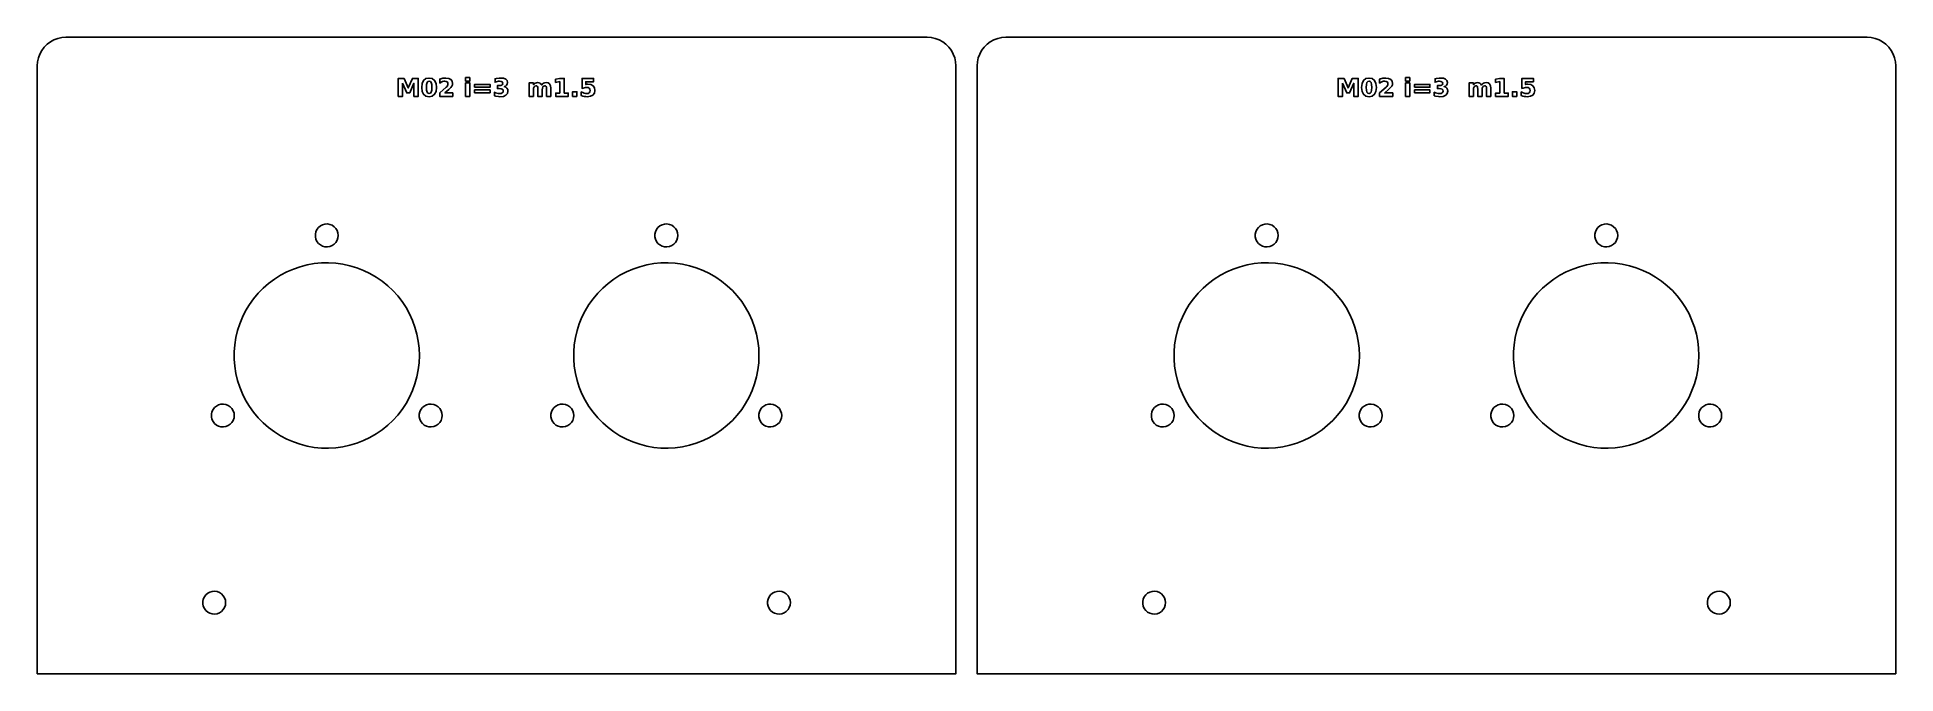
# Model space of a CAD drawing. Header units: millimetres. Extents: x 0 to 263, y 0 to 90.
import ezdxf

# ---------------------------------------------------------------- set-up
doc = ezdxf.new("R2010")
doc.units = ezdxf.units.MM
doc.layers.add('CUT', color=1, linetype='Continuous')
doc.layers.add('ENGRAVE', color=5, linetype='Continuous')

msp = doc.modelspace()

# ---------------------------------------------------------------- linework, layer by layer
at = {"layer": 'CUT'}
for points in [[(0, 86.0777), (0.0413, 86.655), (0.1649, 87.2231), (0.3681, 87.7679), (0.6467, 88.2782), (0.9952, 88.7437), (1.4063, 89.1548), (1.8718, 89.5033), (2.3821, 89.7819), (2.9269, 89.9851), (3.495, 90.1087), (4.0723, 90.15), (126.0777, 90.15), (126.655, 90.1087), (127.2231, 89.9851), (127.7679, 89.7819), (128.2782, 89.5033), (128.7437, 89.1548), (129.1548, 88.7437), (129.5033, 88.2782), (129.7819, 87.7679), (129.9851, 87.2231), (130.1087, 86.655), (130.15, 86.0777), (130.15, 0), (0, 0)], [(133.15, 86.0777), (133.1913, 86.655), (133.3149, 87.2231), (133.5181, 87.7679), (133.7967, 88.2782), (134.1452, 88.7437), (134.5563, 89.1548), (135.0218, 89.5033), (135.5321, 89.7819), (136.0769, 89.9851), (136.645, 90.1087), (137.2223, 90.15), (259.2277, 90.15), (259.805, 90.1087), (260.3731, 89.9851), (260.9179, 89.7819), (261.4282, 89.5033), (261.8937, 89.1548), (262.3048, 88.7437), (262.6533, 88.2782), (262.9319, 87.7679), (263.1351, 87.2231), (263.2587, 86.655), (263.3, 86.0777), (263.3, 0), (133.15, 0)], [(42.4994, 62.7571), (42.3183, 63.0581), (42.0767, 63.3132), (41.786, 63.5103), (41.4596, 63.6403), (41.113, 63.6972), (40.7622, 63.6782), (40.4237, 63.5842), (40.1133, 63.4196), (39.8456, 63.1922), (39.633, 62.9125), (39.4855, 62.5937), (39.41, 62.2506), (39.41, 61.8994), (39.4855, 61.5563), (39.633, 61.2375), (39.8456, 60.9578), (40.1133, 60.7304), (40.4237, 60.5658), (40.7622, 60.4718), (41.113, 60.4528), (41.4596, 60.5097), (41.786, 60.6397), (42.0767, 60.8368), (42.3183, 61.0919), (42.4994, 61.3929), (42.6116, 61.7258), (42.6496, 62.075), (42.6116, 62.4242)], [(90.7116, 62.4242), (90.5994, 62.7571), (90.4183, 63.0581), (90.1767, 63.3132), (89.886, 63.5103), (89.5596, 63.6403), (89.213, 63.6972), (88.8622, 63.6782), (88.5237, 63.5842), (88.2133, 63.4196), (87.9456, 63.1922), (87.733, 62.9125), (87.5855, 62.5937), (87.51, 62.2506), (87.51, 61.8994), (87.5855, 61.5563), (87.733, 61.2375), (87.9456, 60.9578), (88.2133, 60.7304), (88.5237, 60.5658), (88.8622, 60.4718), (89.213, 60.4528), (89.5596, 60.5097), (89.886, 60.6397), (90.1767, 60.8368), (90.4183, 61.0919), (90.5994, 61.3929), (90.7116, 61.7258), (90.7496, 62.075)], [(175.6494, 62.7571), (175.4683, 63.0581), (175.2267, 63.3132), (174.936, 63.5103), (174.6096, 63.6403), (174.263, 63.6972), (173.9122, 63.6782), (173.5737, 63.5842), (173.2633, 63.4196), (172.9956, 63.1922), (172.783, 62.9125), (172.6355, 62.5937), (172.56, 62.2506), (172.56, 61.8994), (172.6355, 61.5563), (172.783, 61.2375), (172.9956, 60.9578), (173.2633, 60.7304), (173.5737, 60.5658), (173.9122, 60.4718), (174.263, 60.4528), (174.6096, 60.5097), (174.936, 60.6397), (175.2267, 60.8368), (175.4683, 61.0919), (175.6494, 61.3929), (175.7616, 61.7258), (175.7996, 62.075), (175.7616, 62.4242)], [(223.8616, 62.4242), (223.7494, 62.7571), (223.5683, 63.0581), (223.3267, 63.3132), (223.036, 63.5103), (222.7096, 63.6403), (222.363, 63.6972), (222.0122, 63.6782), (221.6737, 63.5842), (221.3633, 63.4196), (221.0956, 63.1922), (220.883, 62.9125), (220.7355, 62.5937), (220.66, 62.2506), (220.66, 61.8994), (220.7355, 61.5563), (220.883, 61.2375), (221.0956, 60.9578), (221.3633, 60.7304), (221.6737, 60.5658), (222.0122, 60.4718), (222.363, 60.4528), (222.7096, 60.5097), (223.036, 60.6397), (223.3267, 60.8368), (223.5683, 61.0919), (223.7494, 61.3929), (223.8616, 61.7258), (223.8996, 62.075)], [(53.9923, 47.1031), (53.7962, 48.1018), (53.5232, 49.0824), (53.1751, 50.0389), (52.7539, 50.9655), (52.2621, 51.8567), (51.7028, 52.7071), (51.0793, 53.5116), (50.3953, 54.2653), (49.6549, 54.9638), (48.8627, 55.6028), (48.0233, 56.1785), (47.1418, 56.6874), (46.2235, 57.1265), (45.274, 57.4931), (44.2989, 57.7851), (43.3041, 58.0005), (42.2956, 58.1383), (41.2795, 58.1975), (40.2619, 58.1777), (39.2488, 58.0792), (38.2464, 57.9025), (37.2607, 57.6486), (36.2977, 57.319), (35.3631, 56.9159), (34.4625, 56.4415), (33.6014, 55.8988), (32.785, 55.291), (32.0181, 54.6217), (31.3054, 53.8951), (30.6511, 53.1153), (30.0593, 52.2873), (29.5333, 51.4158), (29.0765, 50.5062), (28.6916, 49.564), (28.3808, 48.5948), (28.1461, 47.6043), (27.9888, 46.5987), (27.9099, 45.5839), (27.9099, 44.5661), (27.9888, 43.5513), (28.1461, 42.5457), (28.3808, 41.5552), (28.6916, 40.586), (29.0765, 39.6438), (29.5333, 38.7342), (30.0593, 37.8627), (30.6511, 37.0347), (31.3054, 36.2549), (32.0181, 35.5283), (32.785, 34.859), (33.6014, 34.2512), (34.4625, 33.7085), (35.3631, 33.2341), (36.2977, 32.831), (37.2607, 32.5014), (38.2464, 32.2475), (39.2488, 32.0708), (40.2619, 31.9723), (41.2795, 31.9525), (42.2956, 32.0117), (43.3041, 32.1495), (44.2989, 32.3649), (45.274, 32.6569), (46.2235, 33.0235), (47.1418, 33.4626), (48.0233, 33.9715), (48.8627, 34.5472), (49.6549, 35.1862), (50.3953, 35.8847), (51.0793, 36.6384), (51.7028, 37.4429), (52.2621, 38.2933), (52.7539, 39.1845), (53.1751, 40.1111), (53.5232, 41.0676), (53.7962, 42.0482), (53.9923, 43.0469), (54.1105, 44.0579), (54.1499, 45.075), (54.1105, 46.0921)], [(102.2105, 46.0921), (102.0923, 47.1031), (101.8962, 48.1018), (101.6232, 49.0824), (101.2751, 50.0389), (100.8539, 50.9655), (100.3621, 51.8567), (99.8028, 52.7071), (99.1793, 53.5116), (98.4953, 54.2653), (97.7549, 54.9638), (96.9627, 55.6028), (96.1233, 56.1785), (95.2418, 56.6874), (94.3235, 57.1265), (93.374, 57.4931), (92.3989, 57.7851), (91.4041, 58.0005), (90.3956, 58.1383), (89.3795, 58.1975), (88.3619, 58.1777), (87.3488, 58.0792), (86.3464, 57.9025), (85.3607, 57.6486), (84.3977, 57.319), (83.4631, 56.9159), (82.5625, 56.4415), (81.7014, 55.8988), (80.885, 55.291), (80.1181, 54.6217), (79.4054, 53.8951), (78.7511, 53.1153), (78.1593, 52.2873), (77.6333, 51.4158), (77.1765, 50.5062), (76.7916, 49.564), (76.4808, 48.5948), (76.2461, 47.6043), (76.0888, 46.5987), (76.0099, 45.5839), (76.0099, 44.5661), (76.0888, 43.5513), (76.2461, 42.5457), (76.4808, 41.5552), (76.7916, 40.586), (77.1765, 39.6438), (77.6333, 38.7342), (78.1593, 37.8627), (78.7511, 37.0347), (79.4054, 36.2549), (80.1181, 35.5283), (80.885, 34.859), (81.7014, 34.2512), (82.5625, 33.7085), (83.4631, 33.2341), (84.3977, 32.831), (85.3607, 32.5014), (86.3464, 32.2475), (87.3488, 32.0708), (88.3619, 31.9723), (89.3795, 31.9525), (90.3956, 32.0117), (91.4041, 32.1495), (92.3989, 32.3649), (93.374, 32.6569), (94.3235, 33.0235), (95.2418, 33.4626), (96.1233, 33.9715), (96.9627, 34.5472), (97.7549, 35.1862), (98.4953, 35.8847), (99.1793, 36.6384), (99.8028, 37.4429), (100.3621, 38.2933), (100.8539, 39.1845), (101.2751, 40.1111), (101.6232, 41.0676), (101.8962, 42.0482), (102.0923, 43.0469), (102.2105, 44.0579), (102.2499, 45.075)], [(187.1423, 47.1031), (186.9462, 48.1018), (186.6732, 49.0824), (186.3251, 50.0389), (185.9039, 50.9655), (185.4121, 51.8567), (184.8528, 52.7071), (184.2293, 53.5116), (183.5453, 54.2653), (182.8049, 54.9638), (182.0127, 55.6028), (181.1733, 56.1785), (180.2918, 56.6874), (179.3735, 57.1265), (178.424, 57.4931), (177.4489, 57.7851), (176.4541, 58.0005), (175.4456, 58.1383), (174.4295, 58.1975), (173.4119, 58.1777), (172.3988, 58.0792), (171.3964, 57.9025), (170.4107, 57.6486), (169.4477, 57.319), (168.5131, 56.9159), (167.6125, 56.4415), (166.7514, 55.8988), (165.935, 55.291), (165.1681, 54.6217), (164.4554, 53.8951), (163.8011, 53.1153), (163.2093, 52.2873), (162.6833, 51.4158), (162.2265, 50.5062), (161.8416, 49.564), (161.5308, 48.5948), (161.2961, 47.6043), (161.1388, 46.5987), (161.0599, 45.5839), (161.0599, 44.5661), (161.1388, 43.5513), (161.2961, 42.5457), (161.5308, 41.5552), (161.8416, 40.586), (162.2265, 39.6438), (162.6833, 38.7342), (163.2093, 37.8627), (163.8011, 37.0347), (164.4554, 36.2549), (165.1681, 35.5283), (165.935, 34.859), (166.7514, 34.2512), (167.6125, 33.7085), (168.5131, 33.2341), (169.4477, 32.831), (170.4107, 32.5014), (171.3964, 32.2475), (172.3988, 32.0708), (173.4119, 31.9723), (174.4295, 31.9525), (175.4456, 32.0117), (176.4541, 32.1495), (177.4489, 32.3649), (178.424, 32.6569), (179.3735, 33.0235), (180.2918, 33.4626), (181.1733, 33.9715), (182.0127, 34.5472), (182.8049, 35.1862), (183.5453, 35.8847), (184.2293, 36.6384), (184.8528, 37.4429), (185.4121, 38.2933), (185.9039, 39.1845), (186.3251, 40.1111), (186.6732, 41.0676), (186.9462, 42.0482), (187.1423, 43.0469), (187.2605, 44.0579), (187.2999, 45.075), (187.2605, 46.0921)], [(235.3605, 46.0921), (235.2423, 47.1031), (235.0462, 48.1018), (234.7732, 49.0824), (234.4251, 50.0389), (234.0039, 50.9655), (233.5121, 51.8567), (232.9528, 52.7071), (232.3293, 53.5116), (231.6453, 54.2653), (230.9049, 54.9638), (230.1127, 55.6028), (229.2733, 56.1785), (228.3918, 56.6874), (227.4735, 57.1265), (226.524, 57.4931), (225.5489, 57.7851), (224.5541, 58.0005), (223.5456, 58.1383), (222.5295, 58.1975), (221.5119, 58.1777), (220.4988, 58.0792), (219.4964, 57.9025), (218.5107, 57.6486), (217.5477, 57.319), (216.6131, 56.9159), (215.7125, 56.4415), (214.8514, 55.8988), (214.035, 55.291), (213.2681, 54.6217), (212.5554, 53.8951), (211.9011, 53.1153), (211.3093, 52.2873), (210.7833, 51.4158), (210.3265, 50.5062), (209.9416, 49.564), (209.6308, 48.5948), (209.3961, 47.6043), (209.2388, 46.5987), (209.1599, 45.5839), (209.1599, 44.5661), (209.2388, 43.5513), (209.3961, 42.5457), (209.6308, 41.5552), (209.9416, 40.586), (210.3265, 39.6438), (210.7833, 38.7342), (211.3093, 37.8627), (211.9011, 37.0347), (212.5554, 36.2549), (213.2681, 35.5283), (214.035, 34.859), (214.8514, 34.2512), (215.7125, 33.7085), (216.6131, 33.2341), (217.5477, 32.831), (218.5107, 32.5014), (219.4964, 32.2475), (220.4988, 32.0708), (221.5119, 31.9723), (222.5295, 31.9525), (223.5456, 32.0117), (224.5541, 32.1495), (225.5489, 32.3649), (226.524, 32.6569), (227.4735, 33.0235), (228.3918, 33.4626), (229.2733, 33.9715), (230.1127, 34.5472), (230.9049, 35.1862), (231.6453, 35.8847), (232.3293, 36.6384), (232.9528, 37.4429), (233.5121, 38.2933), (234.0039, 39.1845), (234.4251, 40.1111), (234.7732, 41.0676), (235.0462, 42.0482), (235.2423, 43.0469), (235.3605, 44.0579), (235.3999, 45.075)], [(27.777, 37.2571), (27.5959, 37.5581), (27.3543, 37.8132), (27.0635, 38.0103), (26.7372, 38.1403), (26.3905, 38.1972), (26.0397, 38.1782), (25.7013, 38.0842), (25.3909, 37.9196), (25.1231, 37.6922), (24.9106, 37.4125), (24.7631, 37.0937), (24.6875, 36.7506), (24.6875, 36.3994), (24.7631, 36.0563), (24.9106, 35.7375), (25.1231, 35.4578), (25.3909, 35.2304), (25.7013, 35.0658), (26.0397, 34.9718), (26.3905, 34.9528), (26.7372, 35.0097), (27.0635, 35.1397), (27.3543, 35.3368), (27.5959, 35.5919), (27.777, 35.8929), (27.8891, 36.2258), (27.9271, 36.575), (27.8891, 36.9242)], [(57.0407, 37.5581), (56.7991, 37.8132), (56.5084, 38.0103), (56.182, 38.1403), (55.8354, 38.1972), (55.4846, 38.1782), (55.1461, 38.0842), (54.8358, 37.9196), (54.568, 37.6922), (54.3554, 37.4125), (54.2079, 37.0937), (54.1324, 36.7506), (54.1324, 36.3994), (54.2079, 36.0563), (54.3554, 35.7375), (54.568, 35.4578), (54.8358, 35.2304), (55.1461, 35.0658), (55.4846, 34.9718), (55.8354, 34.9528), (56.182, 35.0097), (56.5084, 35.1397), (56.7991, 35.3368), (57.0407, 35.5919), (57.2218, 35.8929), (57.334, 36.2258), (57.372, 36.575), (57.334, 36.9242), (57.2218, 37.2571)], [(75.9891, 36.9242), (75.877, 37.2571), (75.6959, 37.5581), (75.4543, 37.8132), (75.1635, 38.0103), (74.8372, 38.1403), (74.4905, 38.1972), (74.1397, 38.1782), (73.8013, 38.0842), (73.4909, 37.9196), (73.2231, 37.6922), (73.0106, 37.4125), (72.8631, 37.0937), (72.7875, 36.7506), (72.7875, 36.3994), (72.8631, 36.0563), (73.0106, 35.7375), (73.2231, 35.4578), (73.4909, 35.2304), (73.8013, 35.0658), (74.1397, 34.9718), (74.4905, 34.9528), (74.8372, 35.0097), (75.1635, 35.1397), (75.4543, 35.3368), (75.6959, 35.5919), (75.877, 35.8929), (75.9891, 36.2258), (76.0271, 36.575)], [(105.3218, 37.2571), (105.1407, 37.5581), (104.8991, 37.8132), (104.6084, 38.0103), (104.282, 38.1403), (103.9354, 38.1972), (103.5846, 38.1782), (103.2461, 38.0842), (102.9358, 37.9196), (102.668, 37.6922), (102.4554, 37.4125), (102.3079, 37.0937), (102.2324, 36.7506), (102.2324, 36.3994), (102.3079, 36.0563), (102.4554, 35.7375), (102.668, 35.4578), (102.9358, 35.2304), (103.2461, 35.0658), (103.5846, 34.9718), (103.9354, 34.9528), (104.282, 35.0097), (104.6084, 35.1397), (104.8991, 35.3368), (105.1407, 35.5919), (105.3218, 35.8929), (105.434, 36.2258), (105.472, 36.575), (105.434, 36.9242)], [(160.927, 37.2571), (160.7459, 37.5581), (160.5043, 37.8132), (160.2135, 38.0103), (159.8872, 38.1403), (159.5405, 38.1972), (159.1897, 38.1782), (158.8513, 38.0842), (158.5409, 37.9196), (158.2731, 37.6922), (158.0606, 37.4125), (157.9131, 37.0937), (157.8375, 36.7506), (157.8375, 36.3994), (157.9131, 36.0563), (158.0606, 35.7375), (158.2731, 35.4578), (158.5409, 35.2304), (158.8513, 35.0658), (159.1897, 34.9718), (159.5405, 34.9528), (159.8872, 35.0097), (160.2135, 35.1397), (160.5043, 35.3368), (160.7459, 35.5919), (160.927, 35.8929), (161.0391, 36.2258), (161.0771, 36.575), (161.0391, 36.9242)], [(190.1907, 37.5581), (189.9491, 37.8132), (189.6584, 38.0103), (189.332, 38.1403), (188.9854, 38.1972), (188.6346, 38.1782), (188.2961, 38.0842), (187.9858, 37.9196), (187.718, 37.6922), (187.5054, 37.4125), (187.3579, 37.0937), (187.2824, 36.7506), (187.2824, 36.3994), (187.3579, 36.0563), (187.5054, 35.7375), (187.718, 35.4578), (187.9858, 35.2304), (188.2961, 35.0658), (188.6346, 34.9718), (188.9854, 34.9528), (189.332, 35.0097), (189.6584, 35.1397), (189.9491, 35.3368), (190.1907, 35.5919), (190.3718, 35.8929), (190.484, 36.2258), (190.522, 36.575), (190.484, 36.9242), (190.3718, 37.2571)], [(209.1391, 36.9242), (209.027, 37.2571), (208.8459, 37.5581), (208.6043, 37.8132), (208.3135, 38.0103), (207.9872, 38.1403), (207.6405, 38.1972), (207.2897, 38.1782), (206.9513, 38.0842), (206.6409, 37.9196), (206.3731, 37.6922), (206.1606, 37.4125), (206.0131, 37.0937), (205.9375, 36.7506), (205.9375, 36.3994), (206.0131, 36.0563), (206.1606, 35.7375), (206.3731, 35.4578), (206.6409, 35.2304), (206.9513, 35.0658), (207.2897, 34.9718), (207.6405, 34.9528), (207.9872, 35.0097), (208.3135, 35.1397), (208.6043, 35.3368), (208.8459, 35.5919), (209.027, 35.8929), (209.1391, 36.2258), (209.1771, 36.575)], [(238.4718, 37.2571), (238.2907, 37.5581), (238.0491, 37.8132), (237.7584, 38.0103), (237.432, 38.1403), (237.0854, 38.1972), (236.7346, 38.1782), (236.3961, 38.0842), (236.0858, 37.9196), (235.818, 37.6922), (235.6054, 37.4125), (235.4579, 37.0937), (235.3824, 36.7506), (235.3824, 36.3994), (235.4579, 36.0563), (235.6054, 35.7375), (235.818, 35.4578), (236.0858, 35.2304), (236.3961, 35.0658), (236.7346, 34.9718), (237.0854, 34.9528), (237.432, 35.0097), (237.7584, 35.1397), (238.0491, 35.3368), (238.2907, 35.5919), (238.4718, 35.8929), (238.584, 36.2258), (238.622, 36.575), (238.584, 36.9242)], [(26.5494, 10.7571), (26.3683, 11.0581), (26.1267, 11.3132), (25.836, 11.5103), (25.5096, 11.6403), (25.163, 11.6972), (24.8122, 11.6782), (24.4737, 11.5842), (24.1633, 11.4196), (23.8956, 11.1922), (23.683, 10.9125), (23.5355, 10.5937), (23.46, 10.2506), (23.46, 9.8994), (23.5355, 9.5563), (23.683, 9.2375), (23.8956, 8.9578), (24.1633, 8.7304), (24.4737, 8.5658), (24.8122, 8.4718), (25.163, 8.4528), (25.5096, 8.5097), (25.836, 8.6397), (26.1267, 8.8368), (26.3683, 9.0919), (26.5494, 9.3929), (26.6616, 9.7258), (26.6996, 10.075), (26.6616, 10.4242)], [(106.6616, 10.4242), (106.5494, 10.7571), (106.3683, 11.0581), (106.1267, 11.3132), (105.836, 11.5103), (105.5096, 11.6403), (105.163, 11.6972), (104.8122, 11.6782), (104.4737, 11.5842), (104.1633, 11.4196), (103.8956, 11.1922), (103.683, 10.9125), (103.5355, 10.5937), (103.46, 10.2506), (103.46, 9.8994), (103.5355, 9.5563), (103.683, 9.2375), (103.8956, 8.9578), (104.1633, 8.7304), (104.4737, 8.5658), (104.8122, 8.4718), (105.163, 8.4528), (105.5096, 8.5097), (105.836, 8.6397), (106.1267, 8.8368), (106.3683, 9.0919), (106.5494, 9.3929), (106.6616, 9.7258), (106.6996, 10.075)], [(159.6994, 10.7571), (159.5183, 11.0581), (159.2767, 11.3132), (158.986, 11.5103), (158.6596, 11.6403), (158.313, 11.6972), (157.9622, 11.6782), (157.6237, 11.5842), (157.3133, 11.4196), (157.0456, 11.1922), (156.833, 10.9125), (156.6855, 10.5937), (156.61, 10.2506), (156.61, 9.8994), (156.6855, 9.5563), (156.833, 9.2375), (157.0456, 8.9578), (157.3133, 8.7304), (157.6237, 8.5658), (157.9622, 8.4718), (158.313, 8.4528), (158.6596, 8.5097), (158.986, 8.6397), (159.2767, 8.8368), (159.5183, 9.0919), (159.6994, 9.3929), (159.8116, 9.7258), (159.8496, 10.075), (159.8116, 10.4242)], [(239.8116, 10.4242), (239.6994, 10.7571), (239.5183, 11.0581), (239.2767, 11.3132), (238.986, 11.5103), (238.6596, 11.6403), (238.313, 11.6972), (237.9622, 11.6782), (237.6237, 11.5842), (237.3133, 11.4196), (237.0456, 11.1922), (236.833, 10.9125), (236.6855, 10.5937), (236.61, 10.2506), (236.61, 9.8994), (236.6855, 9.5563), (236.833, 9.2375), (237.0456, 8.9578), (237.3133, 8.7304), (237.6237, 8.5658), (237.9622, 8.4718), (238.313, 8.4528), (238.6596, 8.5097), (238.986, 8.6397), (239.2767, 8.8368), (239.5183, 9.0919), (239.6994, 9.3929), (239.8116, 9.7258), (239.8496, 10.075)]]:
    msp.add_lwpolyline(points, close=True, dxfattribs=at)
at = {"layer": 'ENGRAVE'}
for points in [[(51.7695, 83.6366), (51.7695, 81.7702), (51.1461, 81.7702), (51.1461, 84.3219), (51.9834, 84.3219), (52.5641, 82.9563), (53.1487, 84.3219), (53.9844, 84.3219), (53.9844, 81.7702), (53.3626, 81.7702), (53.3626, 83.6366), (52.7747, 82.2607), (52.3574, 82.2607)], [(54.5433, 83.6063), (54.7484, 84.0233), (55.0795, 84.2817), (55.526, 84.3678), (55.9713, 84.2817), (56.302, 84.0233), (56.5071, 83.6063), (56.5755, 83.0433), (56.5071, 82.4818), (56.302, 82.0649), (55.9713, 81.8065), (55.526, 81.7204), (55.0795, 81.8065), (54.7484, 82.0649), (54.5433, 82.4818), (54.4749, 83.0433)], [(58.1804, 83.4063), (58.1953, 83.5202), (58.1652, 83.682), (58.075, 83.8089), (57.9347, 83.8909), (57.7545, 83.9183), (57.5935, 83.9019), (57.4177, 83.8527), (57.2286, 83.7709), (57.0266, 83.6569), (57.0266, 84.2174), (57.4658, 84.329), (57.6807, 84.3581), (57.8912, 84.3678), (58.2984, 84.3174), (58.6033, 84.166), (58.7936, 83.9248), (58.857, 83.6038), (58.8301, 83.4024), (58.7493, 83.215), (58.5822, 83.0043), (58.2965, 82.7321), (57.7512, 82.2536), (58.874, 82.2536), (58.874, 81.7702), (57.0195, 81.7702), (57.0195, 82.2536), (57.9509, 83.0761), (58.0597, 83.1875), (58.1357, 83.2965)], [(61.3021, 84.4296), (61.3021, 83.9303), (60.6907, 83.9303), (60.6907, 84.4296)], [(65.351, 81.7283), (64.9574, 81.7918), (64.7633, 81.8473), (64.7633, 82.3548), (64.9473, 82.2737), (65.1297, 82.2153), (65.3103, 82.18), (65.4879, 82.1683), (65.7188, 82.1908), (65.8888, 82.2585), (65.9933, 82.369), (66.0282, 82.5188), (65.9925, 82.6721), (65.8855, 82.783), (65.7087, 82.8502), (65.4638, 82.8727), (65.2008, 82.8727), (65.2008, 83.2965), (65.4775, 83.2965), (65.6939, 83.3159), (65.8466, 83.3741), (65.9377, 83.4722), (65.968, 83.6109), (65.9385, 83.741), (65.8499, 83.8379), (65.7079, 83.8982), (65.5169, 83.9183), (65.3573, 83.9093), (65.0338, 83.838), (64.8727, 83.7766), (64.8727, 84.2584), (65.0665, 84.3063), (65.4485, 84.361), (65.635, 84.3678), (66.0695, 84.3269), (66.3787, 84.2043), (66.5641, 84), (66.6259, 83.7132), (66.5964, 83.5098), (66.5078, 83.3468), (66.3619, 83.2253), (66.1595, 83.1461), (66.3865, 83.0548), (66.5516, 82.9142), (66.6525, 82.7271), (66.6861, 82.4948), (66.6134, 82.1608), (66.3952, 81.9178), (66.0382, 81.7697), (65.548, 81.7204)], [(74.6617, 82.2246), (75.243, 82.2246), (75.243, 81.7702), (73.4586, 81.7702), (73.4586, 82.2246), (74.0399, 82.2246), (74.0399, 83.874), (73.4433, 83.7509), (73.4433, 84.1988), (74.0361, 84.3219), (74.6617, 84.3219)], [(78.4327, 83.4279), (78.7441, 83.2527), (78.939, 82.9734), (79.0039, 82.6025), (78.9332, 82.2338), (78.7212, 81.9545), (78.3835, 81.7789), (77.9359, 81.7204), (77.7198, 81.7309), (77.506, 81.7625), (77.294, 81.8154), (77.0833, 81.8899), (77.0833, 82.4078), (77.2863, 82.3029), (77.4787, 82.2279), (77.6605, 82.1832), (77.832, 82.1683), (78.0455, 82.1975), (78.2082, 82.2853), (78.3116, 82.4231), (78.346, 82.6025), (78.3116, 82.7828), (78.2082, 82.9202), (78.0455, 83.0076), (77.832, 83.0367), (77.6851, 83.0274), (77.3626, 82.9529), (77.1839, 82.8863), (77.1839, 84.3219), (78.8196, 84.3219), (78.8196, 83.8379), (77.7089, 83.8379), (77.7089, 83.443), (77.8598, 83.4748), (78.0179, 83.4862)], [(184.9195, 83.6366), (184.9195, 81.7702), (184.2961, 81.7702), (184.2961, 84.3219), (185.1334, 84.3219), (185.7141, 82.9563), (186.2988, 84.3219), (187.1344, 84.3219), (187.1344, 81.7702), (186.5126, 81.7702), (186.5126, 83.6366), (185.9247, 82.2607), (185.5074, 82.2607)], [(187.6933, 83.6063), (187.8984, 84.0233), (188.2295, 84.2817), (188.676, 84.3678), (189.1213, 84.2817), (189.452, 84.0233), (189.6571, 83.6063), (189.7255, 83.0433), (189.6571, 82.4818), (189.452, 82.0649), (189.1213, 81.8065), (188.676, 81.7204), (188.2295, 81.8065), (187.8984, 82.0649), (187.6933, 82.4818), (187.6249, 83.0433)], [(191.3304, 83.4063), (191.3453, 83.5202), (191.3152, 83.682), (191.225, 83.8089), (191.0847, 83.8909), (190.9045, 83.9183), (190.7435, 83.9019), (190.5677, 83.8527), (190.3786, 83.7709), (190.1766, 83.6569), (190.1766, 84.2174), (190.6158, 84.329), (190.8307, 84.3581), (191.0413, 84.3678), (191.4484, 84.3174), (191.7533, 84.166), (191.9436, 83.9248), (192.007, 83.6038), (191.9801, 83.4024), (191.8993, 83.215), (191.7322, 83.0043), (191.4465, 82.7321), (190.9013, 82.2536), (192.024, 82.2536), (192.024, 81.7702), (190.1695, 81.7702), (190.1695, 82.2536), (191.1009, 83.0761), (191.2097, 83.1875), (191.2857, 83.2965)], [(194.4521, 84.4296), (194.4521, 83.9303), (193.8407, 83.9303), (193.8407, 84.4296)], [(198.501, 81.7283), (198.1074, 81.7918), (197.9133, 81.8473), (197.9133, 82.3548), (198.0973, 82.2737), (198.2797, 82.2153), (198.4603, 82.18), (198.6379, 82.1683), (198.8688, 82.1908), (199.0388, 82.2585), (199.1433, 82.369), (199.1782, 82.5188), (199.1425, 82.6721), (199.0355, 82.783), (198.8587, 82.8502), (198.6138, 82.8727), (198.3508, 82.8727), (198.3508, 83.2965), (198.6275, 83.2965), (198.8439, 83.3159), (198.9966, 83.3741), (199.0877, 83.4722), (199.118, 83.6109), (199.0885, 83.741), (198.9999, 83.8379), (198.8579, 83.8982), (198.6669, 83.9183), (198.5073, 83.9093), (198.1838, 83.838), (198.0227, 83.7766), (198.0227, 84.2584), (198.2165, 84.3063), (198.5985, 84.361), (198.785, 84.3678), (199.2195, 84.3269), (199.5288, 84.2043), (199.7141, 84), (199.7759, 83.7132), (199.7464, 83.5098), (199.6578, 83.3468), (199.5119, 83.2253), (199.3095, 83.1461), (199.5365, 83.0548), (199.7016, 82.9142), (199.8025, 82.7271), (199.8361, 82.4948), (199.7634, 82.1608), (199.5452, 81.9178), (199.1882, 81.7697), (198.698, 81.7204)], [(207.8117, 82.2246), (208.393, 82.2246), (208.393, 81.7702), (206.6086, 81.7702), (206.6086, 82.2246), (207.1899, 82.2246), (207.1899, 83.874), (206.5933, 83.7509), (206.5933, 84.1988), (207.1861, 84.3219), (207.8117, 84.3219)], [(211.5827, 83.4279), (211.8941, 83.2527), (212.089, 82.9734), (212.1539, 82.6025), (212.0832, 82.2338), (211.8712, 81.9545), (211.5335, 81.7789), (211.0859, 81.7204), (210.8698, 81.7309), (210.656, 81.7625), (210.444, 81.8154), (210.2333, 81.8899), (210.2333, 82.4078), (210.4363, 82.3029), (210.6287, 82.2279), (210.8105, 82.1832), (210.982, 82.1683), (211.1955, 82.1975), (211.3582, 82.2853), (211.4616, 82.4231), (211.496, 82.6025), (211.4616, 82.7828), (211.3582, 82.9202), (211.1955, 83.0076), (210.982, 83.0367), (210.8351, 83.0274), (210.5126, 82.9529), (210.3339, 82.8863), (210.3339, 84.3219), (211.9696, 84.3219), (211.9696, 83.8379), (210.8589, 83.8379), (210.8589, 83.443), (211.0098, 83.4748), (211.1679, 83.4862)], [(55.3446, 83.8693), (55.2236, 83.7225), (55.1555, 83.4564), (55.1328, 83.0487), (55.1555, 82.6361), (55.2236, 82.3662), (55.3446, 82.2178), (55.526, 82.1683), (55.7065, 82.2178), (55.8268, 82.3662), (55.8949, 82.6361), (55.9176, 83.0487), (55.8952, 83.4564), (55.8279, 83.7225), (55.7076, 83.8693), (55.526, 83.9183)], [(61.3021, 81.7702), (60.6907, 81.7702), (60.6907, 83.6842), (61.3021, 83.6842)], [(61.9671, 83.0553), (61.9671, 83.4567), (64.1579, 83.4567), (64.1579, 83.0553)], [(61.9671, 82.6796), (64.1579, 82.6796), (64.1579, 82.2744), (61.9671, 82.2744)], [(72.7717, 81.7702), (72.1565, 81.7702), (72.1598, 82.8825), (72.1447, 83.0579), (72.0996, 83.1773), (72.0215, 83.2462), (71.9066, 83.2691), (71.7523, 83.2332), (71.6375, 83.1253), (71.5656, 82.9499), (71.5391, 82.7102), (71.5391, 81.7702), (70.9238, 81.7702), (70.9238, 82.7682), (70.9102, 83.0293), (70.8691, 83.1773), (70.7931, 83.2462), (70.6745, 83.2691), (70.5185, 83.233), (70.4027, 83.1248), (70.3309, 82.9494), (70.307, 82.7119), (70.307, 81.7702), (69.6917, 81.7702), (69.6917, 83.6842), (70.307, 83.6842), (70.307, 83.4042), (70.4284, 83.5461), (70.5662, 83.6481), (70.7197, 83.7096), (70.8883, 83.7302), (71.0748, 83.7062), (71.2383, 83.6345), (71.3723, 83.5196), (71.4691, 83.3665), (71.5963, 83.523), (71.7452, 83.6372), (71.9129, 83.7069), (72.0963, 83.7302), (72.3869, 83.6793), (72.5989, 83.5267), (72.7285, 83.2775), (72.7717, 82.9355)], [(76.456, 81.7702), (75.8408, 81.7702), (75.8408, 82.4313), (76.456, 82.4313)], [(188.4946, 83.8693), (188.3736, 83.7225), (188.3055, 83.4564), (188.2828, 83.0487), (188.3055, 82.6361), (188.3736, 82.3662), (188.4946, 82.2178), (188.676, 82.1683), (188.8565, 82.2178), (188.9768, 82.3662), (189.0449, 82.6361), (189.0676, 83.0487), (189.0452, 83.4564), (188.9779, 83.7225), (188.8576, 83.8693), (188.676, 83.9183)], [(194.4521, 81.7702), (193.8407, 81.7702), (193.8407, 83.6842), (194.4521, 83.6842)], [(195.1171, 83.0553), (195.1171, 83.4567), (197.3079, 83.4567), (197.3079, 83.0553)], [(195.1171, 82.6796), (197.3079, 82.6796), (197.3079, 82.2744), (195.1171, 82.2744)], [(205.9217, 81.7702), (205.3065, 81.7702), (205.3098, 82.8825), (205.2947, 83.0579), (205.2496, 83.1773), (205.1715, 83.2462), (205.0566, 83.2691), (204.9023, 83.2332), (204.7875, 83.1253), (204.7156, 82.9499), (204.6891, 82.7102), (204.6891, 81.7702), (204.0738, 81.7702), (204.0738, 82.7682), (204.0602, 83.0293), (204.0191, 83.1773), (203.9431, 83.2462), (203.8245, 83.2691), (203.6685, 83.233), (203.5527, 83.1248), (203.4809, 82.9494), (203.457, 82.7119), (203.457, 81.7702), (202.8417, 81.7702), (202.8417, 83.6842), (203.457, 83.6842), (203.457, 83.4042), (203.5784, 83.5461), (203.7162, 83.6481), (203.8697, 83.7096), (204.0383, 83.7302), (204.2248, 83.7062), (204.3883, 83.6345), (204.5223, 83.5196), (204.6191, 83.3665), (204.7463, 83.523), (204.8952, 83.6372), (205.0629, 83.7069), (205.2463, 83.7302), (205.5369, 83.6793), (205.7489, 83.5267), (205.8785, 83.2775), (205.9217, 82.9355)], [(209.606, 81.7702), (208.9908, 81.7702), (208.9908, 82.4313), (209.606, 82.4313)]]:
    msp.add_lwpolyline(points, close=True, dxfattribs=at)

doc.saveas('drawing.dxf')
